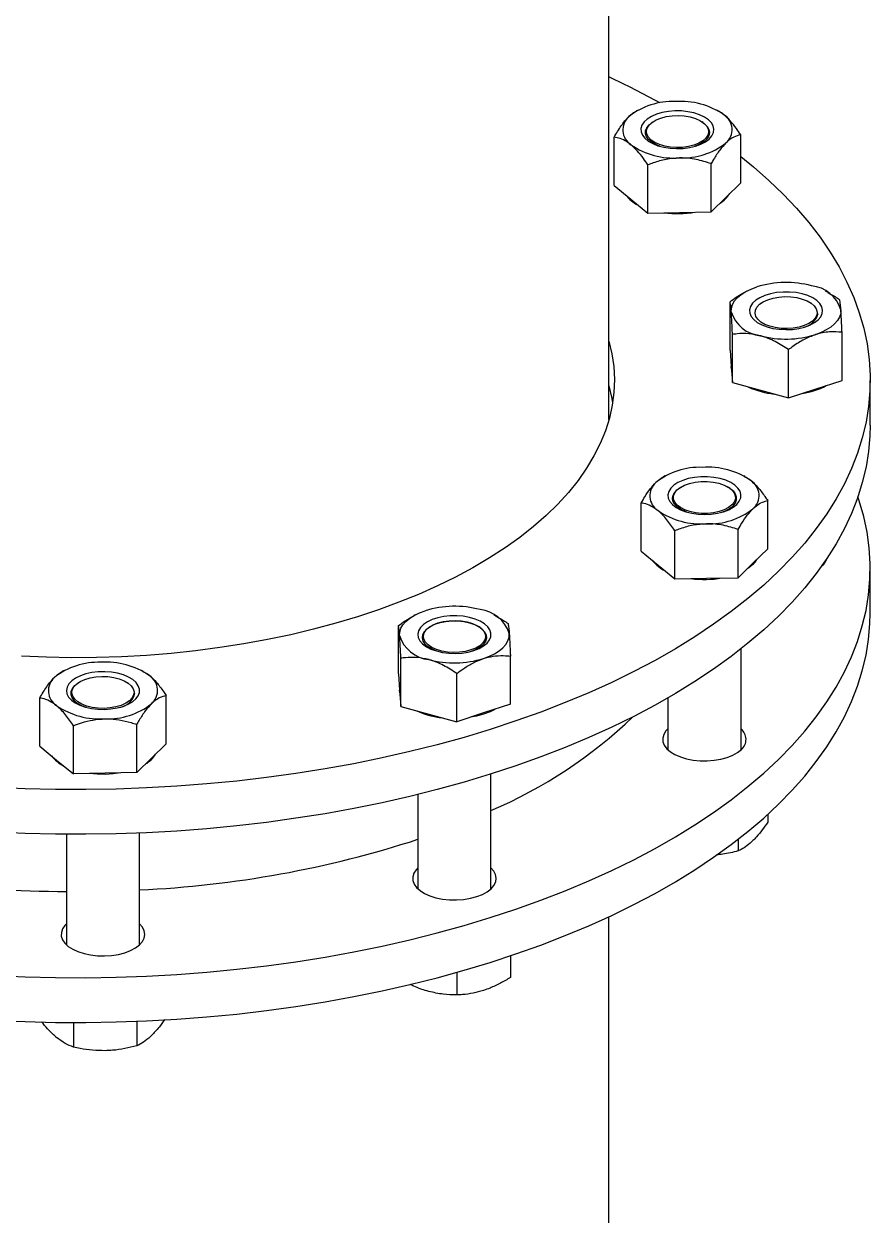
# Model space of a CAD drawing. Header units: inches. Extents: x 0.9 to 37.1, y -8.4 to 11.7.
# Drawn here: x 2.7176 to 2.823, y 1.884 to 2.0324 of the extents above; entities that cross this region are included whole.
import ezdxf

# ---------------------------------------------------------------- set-up
doc = ezdxf.new("R2010")
doc.units = ezdxf.units.IN
doc.header["$MEASUREMENT"] = 0

msp = doc.modelspace()

# ---------------------------------------------------------------- linework, layer by layer
at = {"color": 7, "linetype": 'Continuous', "lineweight": 25}
for p, q in [((2.790467585272225, 1.983069297376101), (2.790467585272226, 2.069887757521625)), ((2.794100406263736, 2.021634112828586), (2.793885041979257, 2.021519961396756)), ((2.804011342636677, 2.02157610436947), (2.80390190073051, 2.021634112828586)), ((2.79590906976768, 2.020146412024247), (2.795809560756555, 2.020078230445059)), ((2.802030062094929, 2.020175203789326), (2.802376090252004, 2.019933258562419)), ((2.802192746237691, 2.020078230445059), (2.802093237226566, 2.020146412024247)), ((2.791116410491401, 2.012240981844748), (2.791116410491401, 2.018245617362687)), ((2.806885896502846, 2.01255015400259), (2.806885896502846, 2.018554789520529)), ((2.795318715148603, 2.008801395205146), (2.795318715148603, 2.014806030723086)), ((2.803203458154325, 2.008955981284068), (2.803203458154325, 2.014960616802007)), ((2.791116410491401, 2.012240981844748), (2.793217562820002, 2.010521188524947)), ((2.805044677328585, 2.010753067643329), (2.806885896502846, 2.01255015400259)), ((2.803203458154325, 2.008955981284068), (2.805044677328585, 2.010753067643329)), ((2.793217562820002, 2.010521188524947), (2.795318715148603, 2.008801395205146)), ((2.795318715148603, 2.008801395205146), (2.799261086651464, 2.008878688244607)), ((2.799261086651464, 2.008878688244607), (2.803203458154325, 2.008955981284068)), ((2.807638173152821, 1.9990818515754), (2.807481277301672, 1.998998690683146)), ((2.817703396478561, 1.998942065041441), (2.817439667619595, 1.9990818515754)), ((2.805560460164312, 1.99173990262848), (2.805560460164312, 1.997744538146419)), ((2.809446836656766, 1.997594150771061), (2.809347327645641, 1.997525969191874)), ((2.815730513126777, 1.997525969191873), (2.815631004115652, 1.997594150771061)), ((2.805860605117571, 1.987678959769652), (2.805860605117571, 1.993683595287592)), ((2.819517380608106, 1.987946710712486), (2.819517380608106, 1.993951346230426)), ((2.805560460164312, 1.99173990262848), (2.805710532640941, 1.989709431199066)), ((2.812839065339468, 1.985782363811655), (2.812839065339469, 1.991786999329594)), ((2.805705587052875, 1.989776344703094), (2.805705587052875, 1.9897004454537)), ((2.805735515510691, 1.989371414499459), (2.805705587052875, 1.9897004454537)), ((2.805710532640941, 1.989709431199066), (2.805860605117571, 1.987678959769652)), ((2.805860605117571, 1.987678959769652), (2.80934983522852, 1.986730661790654)), ((2.816178222973788, 1.986864537262071), (2.819517380608106, 1.987946710712486)), ((2.823019668605558, 1.982385262241617), (2.823019668605558, 1.987965778522229)), ((2.80934983522852, 1.986730661790654), (2.812839065339468, 1.985782363811655)), ((2.812839065339468, 1.985782363811655), (2.816178222973788, 1.986864537262071)), ((2.797468442562359, 1.97606478771879), (2.797261703848097, 1.975955208174045)), ((2.807398286476923, 1.97599675752857), (2.807269937029133, 1.97606478771879)), ((2.799277106066303, 1.974577086914452), (2.799177597055179, 1.974508905335264)), ((2.805560782536314, 1.974508905335264), (2.805461273525189, 1.974577086914452)), ((2.794484446790023, 1.966671656734952), (2.794484446790023, 1.972676292252892)), ((2.810253932801469, 1.966980828892794), (2.810253932801469, 1.972985464410733)), ((2.798686751447225, 1.963232070095351), (2.798686751447225, 1.96923670561329)), ((2.806571494452948, 1.963386656174272), (2.806571494452948, 1.969391291692211)), ((2.794484446790023, 1.966671656734952), (2.796585599118624, 1.964951863415151)), ((2.810253932801469, 1.966980828892794), (2.808412713627208, 1.965183742533533)), ((2.796585599118624, 1.964951863415151), (2.798686751447225, 1.963232070095351)), ((2.808412713627208, 1.965183742533533), (2.806571494452948, 1.963386656174272)), ((2.817096212052875, 1.964963622200914), (2.817096212052875, 1.965016459825518)), ((2.798686751447225, 1.963232070095351), (2.802629122950087, 1.963309363134811)), ((2.802629122950087, 1.963309363134811), (2.806571494452948, 1.963386656174272)), ((2.823019668605558, 1.958947093863042), (2.823019668605558, 1.964527610143656)), ((2.764238472602795, 1.951408375984351), (2.764238472602795, 1.95741301150229)), ((2.766316185591305, 1.958750324931271), (2.766173906303001, 1.958674911384782)), ((2.776381408917044, 1.958610538397311), (2.776117680058079, 1.958750324931271)), ((2.768124849095249, 1.957262624126932), (2.768025340084124, 1.957194442547744)), ((2.77440852556526, 1.957194442547744), (2.774309016554135, 1.957262624126932)), ((2.806926481462412, 1.941946558344304), (2.806926481462412, 1.954524990434735)), ((2.764538617556054, 1.947347433125523), (2.764538617556054, 1.953352068643462)), ((2.778195393046589, 1.947615184068356), (2.778195393046589, 1.953619819586296)), ((2.72252862433746, 1.951777859534136), (2.722313260052982, 1.951663708102306)), ((2.732458468252024, 1.951709829343915), (2.732330118804235, 1.951777859534136)), ((2.764238472602795, 1.951408375984351), (2.764388545079425, 1.949377904554936)), ((2.771517077777952, 1.945450837167526), (2.771517077777952, 1.951455472685465)), ((2.724337287841404, 1.950290158729797), (2.724237778830279, 1.950221977150609)), ((2.730620964311415, 1.950221977150609), (2.730521455300289, 1.950290158729797)), ((2.719544628565124, 1.942384728550298), (2.719544628565124, 1.948389364068237)), ((2.735314114576569, 1.942693900708139), (2.735314114576569, 1.948698536226079)), ((2.764383599491358, 1.949444818058965), (2.764383599491358, 1.94936891880957)), ((2.764388545079425, 1.949377904554936), (2.764538617556054, 1.947347433125523)), ((2.79781189812908, 1.948402090662323), (2.797811898129079, 1.941946558344305)), ((2.764538617556054, 1.947347433125523), (2.768027847667003, 1.946399135146524)), ((2.778195393046589, 1.947615184068356), (2.774856235412271, 1.946533010617941)), ((2.768027847667003, 1.946399135146524), (2.771517077777952, 1.945450837167526)), ((2.774856235412271, 1.946533010617941), (2.771517077777952, 1.945450837167526)), ((2.723746933222326, 1.938945141910696), (2.723746933222326, 1.944949777428636)), ((2.73163167622805, 1.939099727989617), (2.73163167622805, 1.945104363507556)), ((2.73347289540231, 1.940896814348879), (2.735314114576569, 1.942693900708139)), ((2.719544628565124, 1.942384728550298), (2.721645780893725, 1.940664935230497)), ((2.721645780893725, 1.940664935230497), (2.723746933222326, 1.938945141910696)), ((2.73163167622805, 1.939099727989617), (2.73347289540231, 1.940896814348879)), ((2.727689304725188, 1.939022434950157), (2.723746933222326, 1.938945141910696)), ((2.73163167622805, 1.939099727989617), (2.727689304725188, 1.939022434950157)), ((2.775774224491358, 1.924632095556784), (2.775774224491359, 1.938930791973057)), ((2.766659641158025, 1.93638184898761), (2.766659641158025, 1.924632095556784)), ((2.810253932801468, 1.933907619253515), (2.810253932801468, 1.932949425901354)), ((2.72287207990418, 1.93142163338149), (2.72287207990418, 1.917659630159649)), ((2.731986663237514, 1.917659630159649), (2.731986663237514, 1.931581668143224)), ((2.806571494452948, 1.930808732699981), (2.806571494452948, 1.929355253182832)), ((2.790467585272223, 1.877025114863648), (2.790467585272223, 1.921159435449757)), ((2.778195393046589, 1.916281992788288), (2.778195393046589, 1.913583781076917)), ((2.771517077777951, 1.91422261490805), (2.771517077777951, 1.911419434176086)), ((2.723746933222326, 1.907980041600993), (2.723746933222326, 1.904913738919257)), ((2.731631676228049, 1.908129141046861), (2.731631676228049, 1.905068324998177))]:
    msp.add_line(p, q, dxfattribs=at)
at = {"color": 7, "linetype": 'Continuous', "lineweight": 25, "flags": 128}
for points in [[(2.802858350023405, 2.020431538200986), (2.802362983144993, 2.020766170858646), (2.801759564295577, 2.021049870110686), (2.80106748785347, 2.021273517629719), (2.800308997724965, 2.021429925200464), (2.799508472406879, 2.021514065754906), (2.798691641441611, 2.021523234946392), (2.797884758448473, 2.021457138069566), (2.797113757310772, 2.021317899532431), (2.796403418639455, 2.021109994576139), (2.795776573303888, 2.020840105437049), (2.795253368628924, 2.020516906574156), (2.794850620843311, 2.020150785864843), (2.794581274592263, 2.019753510729952), (2.794453986885904, 2.019337849919199), (2.794472848855851, 2.018917163113047), (2.79463725426287, 2.018504971531588), (2.794941918981907, 2.018114523351403), (2.795377050838211, 2.017758367898264), (2.795928664335895, 2.017447952301483), (2.796579030163274, 2.017193253573749), (2.797307245027531, 2.017002457941738), (2.798089903503755, 2.016881697734052), (2.798901850304543, 2.016834854283126), (2.799716988791648, 2.016863433176017), (2.800509119743396, 2.016966515863591), (2.801252783419231, 2.017140789183455), (2.801924077856721, 2.017380651847714), (2.802501427100303, 2.017678394472981), (2.802966274670245, 2.018024447366294), (2.80330367998317, 2.01840768810293), (2.803502798554703, 2.018815799010283), (2.803557230550119, 2.019235663067994), (2.8034652264803, 2.019653785499784), (2.80322974343175, 2.020056727506662), (2.802858350023405, 2.020431538200986)], [(2.796814270301221, 2.017122187215367), (2.796361231304253, 2.017300312555546), (2.795843366023932, 2.017585444920993), (2.795439631410426, 2.017915901728826), (2.79516461948459, 2.018279739409011), (2.795028269893958, 2.018663807919817), (2.795035510667992, 2.019054226024583), (2.795186080106252, 2.019436882995779), (2.795474536236934, 2.019797948613461), (2.795890453503912, 2.02012437302546), (2.796205532049228, 2.020303924726081)], [(2.795727165085616, 2.017888273210518), (2.795388159534415, 2.018237627944905), (2.795187999315011, 2.018614332845787), (2.795134376472385, 2.019003911355082), (2.795229351702305, 2.019391392189155), (2.79546927515995, 2.019761884676854), (2.795844926721392, 2.020101150999652), (2.796341870307792, 2.020396153343027), (2.796941008655816, 2.020635554932361), (2.797619317214749, 2.020810155698835), (2.798350728967071, 2.02091324583291), (2.799107136169319, 2.020940863638548), (2.799859470516912, 2.020891947778965), (2.800578820222784, 2.020768378063214), (2.801237541081154, 2.020574903206172), (2.80181031881885, 2.020318958338093), (2.80227514190863, 2.020010379276723), (2.802614147459831, 2.019661024542335), (2.802814307679235, 2.019284319641453), (2.802867930521861, 2.018894741132159), (2.802772955291941, 2.018507260298086), (2.802533031834296, 2.018136767810387), (2.802157380272854, 2.017797501487589), (2.801660436686454, 2.017502499144214), (2.80106129833843, 2.01726309755488), (2.800382989779497, 2.017088496788405), (2.799651578027175, 2.01698540665433), (2.798895170824927, 2.016957788848693), (2.798142836477334, 2.017006704708275), (2.797423486771462, 2.017130274424026), (2.796764765913093, 2.017323749281068), (2.796191988175396, 2.017579694149147), (2.795727165085616, 2.017888273210518)], [(2.802376090252004, 2.019933258562419), (2.802717007220103, 2.019584532258706), (2.802923623553091, 2.019208878172422), (2.80298847159836, 2.018819873421002), (2.802909207578594, 2.018431577649704), (2.802688696301988, 2.018058024879398), (2.802334907620616, 2.017712716280486), (2.80186062837921, 2.017408132205423), (2.801283000265274, 2.01715528111627), (2.801188041934956, 2.017122188986085)], [(2.806885896502846, 2.015858044781252), (2.808483812879604, 2.014556895613768), (2.810399409991076, 2.012871949414909), (2.812188294072019, 2.011150449975745), (2.813847839688357, 2.009394923834094), (2.815375611228051, 2.007607947466654), (2.81676936647569, 2.005792143507664), (2.818027059903249, 2.003950176899831), (2.819146845672193, 2.002084750983157), (2.820127080342486, 2.000198603527413), (2.820966325284577, 1.998294502714087), (2.821663348790785, 1.996375243073695), (2.822217127882994, 1.994443641384422), (2.822626849814022, 1.992502532538112), (2.822891913260436, 1.990554765379673), (2.823011929205075, 1.988603198526004), (2.822986721507991, 1.986650696170579), (2.822816327164956, 1.984700123879854), (2.822500996253165, 1.982754344387645), (2.822041191564214, 1.980816213393676), (2.821437587924891, 1.978888575372447), (2.820691071206774, 1.976974259398572), (2.819802737026087, 1.975076074994723), (2.818773889135744, 1.973196808008271), (2.817606037511897, 1.971339216522664), (2.816300896137852, 1.969506026809568), (2.814860380488549, 1.967699929327681), (2.813286604719352, 1.965923574774114), (2.811581878563219, 1.964179570194132), (2.809748703940866, 1.962470475154951), (2.807789771288842, 1.960798797989222), (2.805707955610949, 1.959166992113708), (2.803506312258772, 1.957577452428555), (2.801188072447534, 1.956032511802444), (2.798756638513838, 1.954534437648791), (2.796215578922274, 1.953085428597998), (2.7935686230282, 1.951687611270662), (2.790819655604403, 1.950343037156468), (2.787972711139653, 1.949053679603344), (2.785031967917543, 1.947821430921298), (2.782001741884274, 1.946648099605198), (2.778886480314414, 1.945535407680548), (2.775690755283906, 1.944484988176189), (2.772419256959918, 1.943498382727593), (2.769076786717372, 1.942577039314308), (2.765668250092275, 1.941722310134843), (2.762198649582152, 1.940935449622137), (2.758673077304206, 1.940217612602498), (2.755096707521925, 1.93956985260074), (2.751474789051139, 1.938993120293992), (2.747812637556662, 1.938488262116445), (2.744115627750817, 1.938056019017091), (2.740389185505305, 1.937697025372287), (2.736638779887992, 1.937411808054711), (2.732869915136296, 1.937200785660105), (2.729088122578959, 1.937064267892935), (2.725298952518067, 1.93700245511185), (2.721507966083198, 1.937015438035629), (2.717720727069722, 1.937103197610042), (2.713942793773141, 1.93726560503581)], [(2.805710532640941, 1.996495338996291), (2.805735022359827, 1.996955529232512), (2.805875928660342, 1.997410136132635), (2.806130840596616, 1.997851381246559), (2.806495396554746, 1.998271714748049), (2.806963358881214, 1.998663944614354), (2.80752672061087, 1.999021359683717), (2.808175842468325, 1.999337844485205), (2.80889961779863, 1.999607983876121)], [(2.817092913737664, 1.996718498795063), (2.816988775494506, 1.997135865579247), (2.816741615246816, 1.997536948179834), (2.816359376928315, 1.997908855472025), (2.81585434599307, 1.998239634049447), (2.815242754550878, 1.998518652416454), (2.814544259653912, 1.998736942693153), (2.813781311502884, 1.998887488850442), (2.812978431879123, 1.998965452210955), (2.812161425994348, 1.998968326968138), (2.811356553089931, 1.998896020724928), (2.810589682443272, 1.998750857463478), (2.809885461907937, 1.998537502850449), (2.809266525711366, 1.998262814278654), (2.80875276697218, 1.997935620464806), (2.808360698318978, 1.997566437687295), (2.80810292116087, 1.997167131784358), (2.807987720667816, 1.996750536776263), (2.808018799478452, 1.996330042369348), (2.808195158694231, 1.995919163599833), (2.808511129984847, 1.995531106449444), (2.808956557773042, 1.995178343394288), (2.809517125643201, 1.994872212529212), (2.810174816482742, 1.994622553152106), (2.810908491566931, 1.994437389520769), (2.811694569974893, 1.994322672946666), (2.812507786499808, 1.994282090514879), (2.81332200369345, 1.994316946578156), (2.814111051945273, 1.994426120833943), (2.814849570595235, 1.994606104331831), (2.815513823046269, 1.994851112254106), (2.81608245967805, 1.995153269844554), (2.816537204041357, 1.995502865509602), (2.81686344027819, 1.995888662956926), (2.817050682887468, 1.996298262339134), (2.817092913737664, 1.996718498795063)], [(2.808673490829493, 1.996321280453376), (2.808719057689597, 1.996711130911525), (2.808911419730927, 1.997088911992456), (2.809243184588113, 1.997440105781092), (2.80970160272375, 1.997751216097088), (2.810269057385971, 1.998010287145471), (2.810923741610336, 1.998207362971142), (2.811640496249256, 1.998334870060641), (2.812391776823915, 1.998387908388025), (2.813148712043155, 1.998364439720119), (2.813882213310994, 1.998265365944666), (2.81456409258506, 1.998094494411298), (2.815168145627255, 1.997858391617215), (2.815671159017922, 1.997566130860386), (2.816053802234553, 1.997228943557796), (2.81630137051292, 1.996859787628384), (2.816404349942923, 1.996472849527493), (2.816358783082821, 1.996082999069344), (2.816166421041491, 1.995705217988413), (2.815834656184304, 1.995354024199777), (2.815376238048666, 1.995042913883781), (2.814808783386447, 1.994783842835398), (2.814154099162081, 1.994586767009727), (2.813437344523162, 1.994459259920228), (2.812686063948502, 1.994406221592844), (2.811929128729262, 1.994429690260751), (2.811195627461423, 1.994528764036203), (2.810513748187356, 1.994699635569571), (2.809909695145162, 1.994935738363654), (2.809406681754495, 1.995227999120483), (2.809024038537864, 1.995565186423074), (2.808776470259497, 1.995934342352485), (2.808673490829493, 1.996321280453376)], [(2.819367308131476, 1.996763089939125), (2.81934281841259, 1.996302899702905), (2.819201912112075, 1.995848292802781), (2.8189470001758, 1.995407047688857), (2.818582444217671, 1.994986714187368), (2.818114481891204, 1.994594484321062), (2.817551120161548, 1.9942370692517), (2.816901998304091, 1.993920584450211), (2.816178222973788, 1.993650445059296)], [(2.790467585272225, 1.992862259668358), (2.790834332189883, 1.991285297555758), (2.791061889016328, 1.989681667819499), (2.79114433756285, 1.988074321849111), (2.791081499264254, 1.986466740798047), (2.790873510214304, 1.984862406328892), (2.790520820870968, 1.983264793072859), (2.790024195080827, 1.981677361104507), (2.789384708424755, 1.980103548447995), (2.788603745888452, 1.978546763631087), (2.787682998862866, 1.977010378303033), (2.786624461481028, 1.975497719932339), (2.785430426299194, 1.9740120646002), (2.784103479331684, 1.972556629905244), (2.782646494450148, 1.971134567994929), (2.781062627159404, 1.969748958738691), (2.779355307763311, 1.968402803057637), (2.777528233935501, 1.967099016425214), (2.775585362711038, 1.965840422552944), (2.773530901916359, 1.964629747274894), (2.771369301056067, 1.963469612644127), (2.769105241676287, 1.962362531253919), (2.766743627225479, 1.961310900796038), (2.764289572434667, 1.960316998867883), (2.761748392240065, 1.95938297803971), (2.759125590272115, 1.958510861192649), (2.756426846935839, 1.957702537137589), (2.753658007108356, 1.956959756524439), (2.750825067480177, 1.956284128050608), (2.747934163567704, 1.955677114976921), (2.744991556425074, 1.955140031958529), (2.742003619084105, 1.954674042197654), (2.738976822751736, 1.954280154924351), (2.735917722794824, 1.953959223210747), (2.732832944542682, 1.953711942123468), (2.729729168938096, 1.953538847218286), (2.726613118067887, 1.953440313380221), (2.723491540604366, 1.953416554011624), (2.720371197189214, 1.953467620569998), (2.717258845791443, 1.953593402456548)], [(2.790467585272225, 1.987281743387745), (2.790834332189883, 1.985704781275146), (2.790925551985115, 1.985175520381926)], [(2.823019668605558, 1.982385262241617), (2.822986721507991, 1.981070179889966), (2.822816327164956, 1.97911960759924), (2.822500996253165, 1.977173828107031), (2.822041191564214, 1.975235697113063), (2.821437587924891, 1.973308059091834), (2.820691071206774, 1.971393743117959), (2.819802737026087, 1.96949555871411), (2.818773889135744, 1.967616291727658), (2.817606037511897, 1.965758700242052), (2.816300896137852, 1.963925510528956), (2.814860380488549, 1.962119413047068), (2.813286604719352, 1.960343058493501), (2.811581878563219, 1.958599053913519), (2.809748703940866, 1.956889958874338), (2.807789771288842, 1.955218281708609), (2.805707955610949, 1.953586475833095), (2.803506312258772, 1.951996936147941), (2.801188072447534, 1.950451995521831), (2.798756638513838, 1.948953921368178), (2.796215578922274, 1.947504912317385), (2.7935686230282, 1.946107094990049), (2.790819655604403, 1.944762520875855), (2.787972711139653, 1.94347316332273), (2.785031967917543, 1.942240914640685), (2.782001741884274, 1.941067583324585), (2.778886480314414, 1.939954891399935), (2.775690755283906, 1.938904471895576), (2.772419256959918, 1.93791786644698), (2.769076786717372, 1.936996523033694), (2.765668250092275, 1.93614179385423), (2.762198649582151, 1.935354933341524), (2.758673077304206, 1.934637096321885), (2.755096707521925, 1.933989336320127), (2.751474789051139, 1.933412604013379), (2.747812637556662, 1.932907745835831), (2.744115627750817, 1.932475502736478), (2.740389185505305, 1.932116509091674), (2.736638779887992, 1.931831291774097), (2.732869915136296, 1.931620269379492), (2.729088122578959, 1.931483751612322), (2.725298952518067, 1.931421938831237), (2.721507966083198, 1.931434921755016), (2.717720727069722, 1.931522681329429), (2.713942793773141, 1.931685088755197)], [(2.806399741131516, 1.972516733122304), (2.806714735281767, 1.972905000940244), (2.806890060024571, 1.97331599713045), (2.806920080278436, 1.973736511937199), (2.806803831167702, 1.974153029668603), (2.806545049034439, 1.974552163102062), (2.806152051349335, 1.974921083760617), (2.805637469381351, 1.975247934230752), (2.805017842218335, 1.975522209269424), (2.80431308518714, 1.975735093451216), (2.803545849758621, 1.975879744503364), (2.802740795510738, 1.975951513222032), (2.801923797549416, 1.97594809290155), (2.801121114861362, 1.975869593473834), (2.800358546328617, 1.975718537975079), (2.79966060153127, 1.975499781453304), (2.799049712989376, 1.975220354923113), (2.798545515163315, 1.974889239383099), (2.798164213386068, 1.974517077159161), (2.797918063010496, 1.974115829851392), (2.797814975512201, 1.973698393878411), (2.797858264208198, 1.973278185975858), (2.798046537764182, 1.972868711971469), (2.79837374491315, 1.97248313269666), (2.798829368948107, 1.97213384098658), (2.799398765737682, 1.97183206336419), (2.800063634400557, 1.971587499210576), (2.800802605510849, 1.971408009018863), (2.801591927929048, 1.971299361751499), (2.802406232183177, 1.971265049421052), (2.803219345864495, 1.971306174854052), (2.804005134830252, 1.971421416245249), (2.80473834317654, 1.971607069641506), (2.805395404983823, 1.971857167989912), (2.805955201744984, 1.972163672923767), (2.806399741131516, 1.972516733122304)], [(2.798948057821945, 1.974309791498313), (2.799365987489985, 1.974635677564794), (2.799899328538419, 1.974913308690224), (2.80052758496986, 1.97513201566615), (2.801226613241974, 1.97528339370614), (2.801969550090287, 1.975361625437011), (2.802727844868359, 1.975363704457218), (2.803472356733127, 1.975289550871181), (2.804174474511154, 1.975142014359625), (2.804807216209984, 1.974926764667949), (2.805346265920975, 1.974652073721093), (2.805770908266037, 1.974328497738094), (2.806064824477993, 1.973968471562516), (2.806216719521645, 1.973585830798382), (2.80622075615565, 1.97319528011567), (2.806076779254427, 1.972811828158092), (2.805790321769547, 1.972450210769336), (2.805372392101507, 1.972124324702856), (2.804839051053072, 1.971846693577426), (2.804210794621632, 1.9716279866015), (2.803511766349517, 1.97147660856151), (2.802768829501206, 1.971398376830639), (2.802010534723133, 1.971396297810432), (2.801266022858366, 1.971470451396469), (2.800563905080338, 1.971617987908025), (2.799931163381508, 1.971833237599701), (2.799392113670518, 1.972107928546557), (2.798967471325454, 1.972431504529555), (2.798673555113499, 1.972791530705133), (2.798521660069848, 1.973174171469267), (2.798517623435842, 1.97356472215198), (2.798661600337065, 1.973948174109558), (2.798948057821945, 1.974309791498313)], [(2.800182045343835, 1.971552950364952), (2.800025293733336, 1.971608713016563), (2.799457149016597, 1.971867200900675), (2.798994253040865, 1.972176395544603), (2.798653336072766, 1.972525121848316), (2.798446719739778, 1.972900775934599), (2.798381871694509, 1.97328978068602), (2.798461135714275, 1.973678076457317), (2.798681646990881, 1.974051629227623), (2.799035435672253, 1.974396937826536), (2.799509714913659, 1.974701521901599), (2.799601495065166, 1.974748603889042)], [(2.805020326111151, 1.974804220123247), (2.805526977268938, 1.974524209186028), (2.805930711882443, 1.974193752378196), (2.806205723808279, 1.973829914698011), (2.806342073398912, 1.973445846187205), (2.806334832624878, 1.973055428082439), (2.806184263186617, 1.972672771111244), (2.805895807055935, 1.972311705493561)], [(2.713942793773142, 1.913827436657237), (2.717720727069723, 1.913665029231468), (2.7215079660832, 1.913577269657055), (2.725298952518068, 1.913564286733276), (2.729088122578961, 1.913626099514362), (2.732869915136297, 1.913762617281532), (2.736638779887993, 1.913973639676137), (2.740389185505306, 1.914258856993714), (2.744115627750818, 1.914617850638518), (2.747812637556663, 1.915050093737871), (2.751474789051141, 1.915554951915419), (2.755096707521925, 1.916131684222167), (2.758673077304207, 1.916779444223924), (2.762198649582153, 1.917497281243564), (2.765668250092276, 1.91828414175627), (2.769076786717374, 1.919138870935734), (2.772419256959918, 1.92006021434902), (2.775690755283907, 1.921046819797616), (2.778886480314415, 1.922097239301976), (2.782001741884275, 1.923209931226625), (2.785031967917543, 1.924383262542725), (2.787972711139654, 1.925615511224771), (2.790819655604404, 1.926904868777895), (2.793568623028201, 1.928249442892089), (2.796215578922275, 1.929647260219425), (2.798756638513838, 1.931096269270218), (2.801188072447534, 1.932594343423871), (2.803506312258772, 1.934139284049982), (2.80570795561095, 1.935728823735135), (2.807789771288843, 1.937360629610648), (2.809748703940867, 1.939032306776378), (2.811581878563219, 1.940741401815559), (2.813286604719352, 1.942485406395541), (2.81486038048855, 1.944261760949108), (2.816300896137852, 1.946067858430996), (2.817606037511897, 1.947901048144091), (2.818773889135745, 1.949758639629698), (2.819802737026087, 1.95163790661615), (2.820691071206774, 1.953536091019999), (2.821437587924891, 1.955450406993874), (2.822041191564214, 1.957378045015103), (2.822500996253165, 1.959316176009071), (2.822816327164956, 1.961261955501281), (2.822986721507991, 1.963212527792006), (2.823011929205075, 1.96516503014743), (2.822891913260436, 1.9671165970011), (2.822626849814022, 1.969064364159539), (2.822217127882993, 1.971005473005849), (2.821663348790784, 1.972937074695122), (2.821489289982404, 1.973456436192638)], [(2.808412713627208, 1.965040881316749), (2.807883975495241, 1.964605180108426), (2.80768041756113, 1.964468999123468)], [(2.808916030433537, 1.965674995166399), (2.808812644541173, 1.965511589566921), (2.808412713627208, 1.965040881316749)], [(2.713942793773142, 1.908246920376623), (2.717720727069723, 1.908084512950855), (2.7215079660832, 1.907996753376442), (2.725298952518067, 1.907983770452663), (2.729088122578961, 1.908045583233749), (2.732869915136297, 1.908182101000918), (2.736638779887993, 1.908393123395524), (2.740389185505306, 1.908678340713101), (2.744115627750818, 1.909037334357905), (2.747812637556663, 1.909469577457258), (2.751474789051141, 1.909974435634806), (2.755096707521925, 1.910551167941553), (2.758673077304207, 1.911198927943311), (2.762198649582153, 1.91191676496295), (2.765668250092276, 1.912703625475657), (2.769076786717374, 1.913558354655121), (2.772419256959918, 1.914479698068407), (2.775690755283907, 1.915466303517003), (2.778886480314415, 1.916516723021362), (2.782001741884275, 1.917629414946011), (2.785031967917543, 1.918802746262112), (2.787972711139654, 1.920034994944158), (2.790819655604404, 1.921324352497282), (2.793568623028201, 1.922668926611476), (2.796215578922275, 1.924066743938812), (2.798756638513838, 1.925515752989605), (2.801188072447534, 1.927013827143258), (2.803506312258772, 1.928558767769368), (2.80570795561095, 1.930148307454522), (2.807789771288843, 1.931780113330036), (2.809748703940867, 1.933451790495765), (2.811581878563219, 1.935160885534946), (2.813286604719352, 1.936904890114928), (2.814860380488549, 1.938681244668495), (2.816300896137852, 1.940487342150383), (2.817606037511897, 1.942320531863479), (2.818773889135744, 1.944178123349085), (2.819802737026087, 1.946057390335537), (2.820691071206774, 1.947955574739386), (2.821437587924891, 1.949869890713261), (2.822041191564214, 1.95179752873449), (2.822500996253164, 1.953735659728458), (2.822816327164956, 1.955681439220668), (2.822986721507991, 1.957632011511393), (2.823019668605557, 1.958947093863042)], [(2.764388545079425, 1.956163812352162), (2.764413034798311, 1.956624002588382), (2.764553941098826, 1.957078609488506), (2.764808853035101, 1.95751985460243), (2.765173408993229, 1.957940188103918), (2.765641371319697, 1.958332417970225), (2.766204733049353, 1.958689833039587), (2.766853854906809, 1.959006317841076), (2.767577630237113, 1.959276457231991)], [(2.773644059169304, 1.954311084750133), (2.774293783284785, 1.954566217553564), (2.774844614894835, 1.954877001236132), (2.775278849818286, 1.955233446954565), (2.775582531387406, 1.955624098250188), (2.775745899026694, 1.956036399268932), (2.775763701965803, 1.956457098316811), (2.775635368003623, 1.956872673780274), (2.775365021899292, 1.957269768721989), (2.774961352799044, 1.957635620183798), (2.774437334959901, 1.957958469398696), (2.773809810746378, 1.958227939727273), (2.773098949303023, 1.958435370171449), (2.772327598301528, 1.958574093746074), (2.771520549597748, 1.958639651761316), (2.770703742401065, 1.958629937128626), (2.769903429566853, 1.95854526208429), (2.7691453338081, 1.958388348153904), (2.768453820946259, 1.958164238680301), (2.767851116773686, 1.957880136726359), (2.767356592698397, 1.957545173562639), (2.766986143131064, 1.957170115180831), (2.766751674625589, 1.956767016265925), (2.766660723192661, 1.956348832748717), (2.766716212086168, 1.955929005391534), (2.766916357847416, 1.955521027791069), (2.767254727626959, 1.955138012683087), (2.76772044594167, 1.954792270488304), (2.768298544221722, 1.954494913645338), (2.76897044191273, 1.954255499447789), (2.769714543670068, 1.954081722864955), (2.770506933451005, 1.953979169219194), (2.771322143196002, 1.953951134669062), (2.772133971393098, 1.953998520268065), (2.772916325216062, 1.954119803004065), (2.773644059169304, 1.954311084750133)], [(2.76902990527496, 1.954238448082835), (2.769029185194345, 1.954238691405106), (2.768437803527823, 1.95448296327257), (2.76794686683504, 1.954780463744385), (2.767574118847198, 1.95512044037837), (2.767333031647761, 1.955490605533171), (2.767232318756265, 1.955877580475639), (2.767275620199012, 1.956267378923099), (2.767461370949041, 1.95664591254405), (2.767782857490277, 1.956999500147171), (2.768228460461495, 1.957315362155222), (2.768782074610308, 1.957582082492261), (2.769423690878949, 1.957790021190375), (2.770130119583757, 1.957931662803236), (2.770875828550755, 1.958001888033909), (2.771633865914954, 1.95799815875959), (2.77237683423096, 1.957920609765968), (2.773077880688051, 1.957772043875726), (2.773711667640708, 1.957557830647219), (2.774255288377145, 1.957285712304655), (2.774689095027559, 1.956965523913931), (2.77499740868933, 1.95660883791773), (2.77516908610342, 1.956228545877292), (2.775197922400782, 1.955838392537799), (2.775082875362497, 1.955452479057474), (2.77482810308828, 1.955084753354985), (2.774442813711925, 1.95474850599532), (2.773940932595355, 1.95445588983414), (2.773403960768833, 1.954238448216078)], [(2.769156787983386, 1.957751767035046), (2.769835096542318, 1.95792636780152), (2.770566508294639, 1.958029457935595), (2.771322915496889, 1.958057075741233), (2.77207524984448, 1.958008159881651), (2.772794599550352, 1.957884590165899), (2.773453320408723, 1.957691115308858), (2.774026098146419, 1.957435170440779), (2.7744909212362, 1.957126591379408), (2.7748299267874, 1.95677723664502), (2.775030087006804, 1.956400531744138), (2.77508370984943, 1.956010953234844), (2.774988734619511, 1.955623472400771), (2.774748811161865, 1.955252979913071), (2.774373159600423, 1.954913713590273), (2.773876216014022, 1.954618711246899), (2.773277077665999, 1.954379309657564), (2.772598769107066, 1.954204708891091), (2.771867357354745, 1.954101618757015), (2.771110950152496, 1.954074000951378), (2.770358615804904, 1.95412291681096), (2.769639266099031, 1.954246486526711), (2.768980545240662, 1.954439961383753), (2.768407767502965, 1.954695906251832), (2.767942944413184, 1.955004485313203), (2.767603938861984, 1.955353840047591), (2.76740377864258, 1.955730544948473), (2.767350155799954, 1.956120123457767), (2.767445131029874, 1.95650760429184), (2.767685054487519, 1.956878096779539), (2.768060706048961, 1.957217363102337), (2.768557649635362, 1.957512365445711), (2.769156787983386, 1.957751767035046)], [(2.774856235412271, 1.953318918415166), (2.775580010742575, 1.953589057806081), (2.776229132600031, 1.95390554260757), (2.776792494329687, 1.954262957676932), (2.777260456656155, 1.954655187543238), (2.777625012614284, 1.955075521044727), (2.777879924550559, 1.955516766158651), (2.778020830851073, 1.955971373058775), (2.77804532056996, 1.956431563294995)], [(2.727602726380335, 1.946979742457557), (2.728413087408998, 1.947033377617837), (2.729191831001218, 1.947160674556003), (2.72991392769719, 1.947357541843719), (2.730556168714962, 1.947617652004378), (2.731097911899784, 1.947932644883396), (2.73152174517995, 1.948292396350464), (2.731814046205102, 1.948685343697426), (2.731965420179787, 1.949098857273232), (2.731971001819907, 1.949519646411316), (2.731830611726958, 1.949934186602555), (2.731548762154039, 1.950329154184115), (2.731134511978329, 1.950691854572947), (2.730601175541324, 1.951010630280121), (2.729965894714939, 1.951275235592119), (2.729249087947643, 1.951477165876497), (2.728473793998731, 1.951609930927764), (2.727664931453632, 1.951669263567935), (2.726848497820082, 1.951653256797135), (2.726050733946826, 1.951562425086148), (2.725297280621152, 1.951399687840902), (2.724612354452892, 1.951170275570359), (2.724017969532652, 1.950881561773655), (2.723533229880831, 1.950542825949773), (2.723173715428683, 1.950164955346802), (2.722950981266511, 1.949760095036837), (2.72287218625355, 1.94934125756336), (2.722939862926353, 1.948921904707388), (2.723151836100969, 1.948515514814757), (2.723501292785156, 1.948135149590996), (2.723977001153548, 1.947793034287361), (2.724563671547773, 1.947500164771206), (2.725242447898645, 1.947265954109751), (2.725991513775748, 1.947097930026367), (2.726786793585459, 1.947001492953344), (2.727602726380335, 1.946979742457557)], [(2.725381978920018, 1.947220907300761), (2.724789449377978, 1.947444059261096), (2.724271584097655, 1.947729191626543), (2.723867849484151, 1.948059648434375), (2.723592837558314, 1.948423486114561), (2.723456487967682, 1.948807554625366), (2.723463728741716, 1.949197972730133), (2.723614298179976, 1.949580629701328), (2.723902754310659, 1.94994169531901), (2.724318671577636, 1.95026811973101), (2.724386421827072, 1.950310457865494)], [(2.727282228008554, 1.951083916346761), (2.728039163227794, 1.951060447678854), (2.728772664495633, 1.950961373903402), (2.7294545437697, 1.950790502370033), (2.730058596811894, 1.95055439957595), (2.730561610202561, 1.950262138819122), (2.730944253419191, 1.949924951516531), (2.731191821697559, 1.949555795587119), (2.731294801127563, 1.949168857486229), (2.731249234267459, 1.94877900702808), (2.731056872226129, 1.948401225947148), (2.730725107368943, 1.948050032158512), (2.730266689233305, 1.947738921842517), (2.729699234571085, 1.947479850794133), (2.72904455034672, 1.947282774968462), (2.7283277957078, 1.947155267878964), (2.727576515133141, 1.947102229551579), (2.726819579913901, 1.947125698219486), (2.726086078646062, 1.947224771994939), (2.725404199371996, 1.947395643528307), (2.724800146329801, 1.94763174632239), (2.724297132939133, 1.947924007079218), (2.723914489722503, 1.948261194381809), (2.723666921444136, 1.948630350311221), (2.723563942014133, 1.949017288412111), (2.723609508874235, 1.94940713887026), (2.723801870915565, 1.949784919951192), (2.724133635772752, 1.950136113739828), (2.72459205390839, 1.950447224055823), (2.725159508570609, 1.950706295104207), (2.725814192794974, 1.950903370929878), (2.726530947433893, 1.951030878019377), (2.727282228008554, 1.951083916346761)], [(2.764413527949174, 1.94903988785533), (2.764409298693291, 1.949063973652181), (2.764383599491358, 1.94936891880957)], [(2.776234183587181, 1.946979584003878), (2.775659550260421, 1.946694804879564), (2.774856235412271, 1.946390149401157)], [(2.774856235412271, 1.946390149401157), (2.773975355147842, 1.946148981221099), (2.773228220742361, 1.946005394241117)], [(2.797811898129079, 1.944543868092728), (2.797573301622998, 1.944291411715211), (2.797298994199016, 1.943858920088968), (2.797170547071069, 1.943408773233435), (2.797191655429167, 1.942953921054067), (2.797361712024276, 1.942507448819915), (2.79767582463778, 1.942082200724267), (2.798124956821691, 1.941690410380587), (2.798696187860809, 1.941343348883732), (2.799373084478177, 1.941051000561072), (2.800136173590538, 1.940821775741574), (2.800963502513479, 1.940662268805947), (2.801831270500203, 1.940577068478314), (2.802714513445672, 1.940568625816978), (2.803587822058462, 1.940637183701933), (2.804426072839812, 1.940780769847654), (2.805205150840942, 1.940995253542153), (2.805902643406222, 1.94127446448005), (2.806498484944473, 1.94161037027102), (2.806975534179482, 1.941993307517037), (2.806975534179482, 1.941993307517037)], [(2.727689304725188, 1.938879573733373), (2.726692313483779, 1.938897559400667), (2.725753685312679, 1.938984485734178)], [(2.729603836902448, 1.939059970735665), (2.728680755942696, 1.938936544250606), (2.727689304725188, 1.938879573733373)], [(2.766659641158025, 1.927229405305208), (2.766450269514588, 1.927011797683132), (2.766164106702281, 1.926581348575587), (2.766023304497857, 1.926132182943962), (2.766031913524381, 1.925677222465687), (2.766189686115835, 1.925229555525376), (2.766492083442017, 1.924802060685838), (2.766930406082427, 1.924407036195268), (2.767492044292752, 1.924055846189041), (2.768160840764255, 1.923758593764224), (2.768917555440122, 1.923523830331876), (2.769740419016878, 1.92335830960851), (2.770605759207603, 1.923266793323976), (2.77148868175053, 1.923251914235157), (2.772363786571633, 1.923314100386346), (2.773205898498508, 1.923451562795198), (2.773990791504248, 1.923660346918487)], [(2.773990791504248, 1.923660346918487), (2.77469588564613, 1.923934446417117), (2.775300896649451, 1.924265975947564), (2.775788419449189, 1.924645398008853), (2.776144428902024, 1.925061797319092), (2.776358683264185, 1.925503194828261), (2.776425018827762, 1.925956892333672), (2.776341527239369, 1.926409837784139), (2.776110610399992, 1.926849000763729), (2.775774224491358, 1.927229405305208)], [(2.72287207990418, 1.920256939908073), (2.722692887678539, 1.920073964554735), (2.72239492678386, 1.919645644166104), (2.722241797699512, 1.91919754970671), (2.72223790567045, 1.918742572038306), (2.722383362663265, 1.918293800040037), (2.722673984145105, 1.917864144065215), (2.723101409465071, 1.917465964533963), (2.72365334237492, 1.917110716346433), (2.724313904769738, 1.91680861934618), (2.725064093472106, 1.916568364313875), (2.725882326918924, 1.916396862949366), (2.726745066023682, 1.916299049034659), (2.727627491353119, 1.916277736497991)], [(2.727627491353119, 1.916277736497991), (2.728504217137136, 1.916333538462236), (2.729350021571177, 1.916464849606484), (2.730140572401627, 1.91666789234819), (2.730853126920447, 1.916936825517356), (2.731467186231475, 1.91726391239635), (2.731965084966346, 1.917639743291188), (2.732332499484983, 1.9180535062313), (2.732558859940632, 1.918493298010235), (2.732637654355116, 1.91894646661924), (2.732566615956596, 1.919399975222516), (2.732347788390454, 1.919840777203248), (2.731987466927352, 1.920256191491016), (2.731986663237514, 1.920256939908073)]]:
    msp.add_lwpolyline(points, dxfattribs=at)
at = {"color": 7, "linetype": 'Continuous', "lineweight": 25}
for centre, radius, start, end in [((2.749184128276426, 1.937016485569056), 0.09787017093751017, 60.87931759441982, 65.05054430758322), ((2.798408692055721, 2.013864283634232), 0.008840327992990208, 87.84431492476595, 128.0692275463274), ((2.799369559153634, 2.013070586474826), 0.009648250833021975, 55.85696433618573, 93.73400934647185), ((2.79438425071177, 2.019161372106336), 0.002190775963108397, 130.631715410601, 237.8223937648999), ((2.803618056282476, 2.019201579335452), 0.00219077596310925, 310.6317154106282, 57.82239376487951), ((2.798632747840614, 2.025292364966962), 0.00964825083302236, 235.8569643361822, 273.7340093464672), ((2.799593614938523, 2.024498667807556), 0.0088403279929913, 267.8443149247727, 308.0692275463333), ((2.796005441411571, 2.013672172113436), 0.004315185333254301, 217.6737437655204, 243.7256009103055), ((2.80246739092544, 2.013164600347562), 0.003630095272401304, 300.5472309115034, 328.0628363265675), ((2.798998893532731, 2.021713994646643), 0.01298156638343242, 262.5935121431784, 279.6528503068387), ((2.812549274513149, 1.987665017430127), 0.01248817207056158, 75.25370961275576, 106.9926528372398), ((2.81527747676245, 1.995478888947591), 0.004286711188513603, 17.43221134442631, 83.96713333141814), ((2.809800364009968, 1.997779539987825), 0.004286711188513676, 197.4322113444196, 263.9671333314129), ((2.814306765337326, 1.996811952760592), 0.002280834110061202, 280.5893582726451, 346.6995065147599), ((2.812528566259267, 2.005593411505295), 0.01248817207056746, 255.2537096127678, 286.9926528372387), ((2.812012236582202, 1.996074500358272), 0.009856330352181062, 245.0817483666638, 264.5092253159792), ((2.813284848369682, 1.995366018133965), 0.009117331456620244, 277.9776159003433, 297.9359265707408), ((2.801776728354346, 1.968294958524433), 0.008840327992993708, 87.84431492477549, 128.0692275463218), ((2.802737595452255, 1.967501261365029), 0.009648250833024265, 55.85696433618659, 93.73400934646313), ((2.797752287010393, 1.97359204699654), 0.002190775963108961, 130.6317154106186, 237.8223937648803), ((2.806986092581099, 1.973632254225657), 0.00219077596310816, 310.631715410593, 57.82239376490897), ((2.803485305397258, 1.975005397593734), 0.003614760763456067, 287.2350346173689, 311.8243762389511), ((2.802000784139237, 1.97972303985717), 0.009648250833025984, 235.8569643361911, 273.7340093464632), ((2.802961651237148, 1.978929342697757), 0.0088403279929871, 267.844314924766, 308.0692275463402), ((2.799471237308779, 1.968222284499904), 0.004465693863236377, 218.1200859672706, 243.2792587085539), ((2.815648768900629, 1.966552867931576), 0.002152275147466396, 308.734006025774, 342.2907223871372), ((2.802366895932648, 1.976146398557968), 0.01298327661131323, 262.594644090608, 279.6517183593978), ((2.771227286951632, 1.947333490785994), 0.01248817207056465, 75.25370961275945, 106.9926528372375), ((2.773955489200934, 1.955147362303462), 0.004286711188513115, 17.43221134442242, 83.96713333142334), ((2.768478376448453, 1.957448013343697), 0.004286711188515556, 197.432211344437, 263.9671333313978), ((2.726836910129446, 1.944008030339786), 0.00884032799298636, 87.84431492476207, 128.0692275463429), ((2.727797777227357, 1.943214333180375), 0.009648250833022832, 55.85696433618647, 93.7340093464689), ((2.77120657869775, 1.965261884861166), 0.01248817207056788, 255.2537096127683, 286.992652837238), ((2.722812468785495, 1.949305118811885), 0.002190775963108672, 130.6317154106098, 237.8223937648902), ((2.7320462743562, 1.949345326041002), 0.002190775963108397, 310.6317154106018, 57.82239376489917), ((2.729092029624614, 1.949593526957171), 0.002403610772185004, 279.2106844990499, 345.2912434524786), ((2.727060965914337, 1.955436111672513), 0.009648250833023397, 235.8569643361902, 273.7340093464695), ((2.728021833012249, 1.954642414513099), 0.008840327992984414, 267.8443149247566, 308.0692275463463), ((2.770666159703656, 1.955654337892711), 0.009765808524710118, 244.9908241110248, 264.6001495716155), ((2.751897962945153, 1.98974354439088), 0.06030463502433329, 293.3238305213411, 313.5768047122717), ((2.805891770911984, 1.943248216421077), 0.001658113137701773, 310.8145165078683, 51.38905179992275), ((2.724484321943752, 1.943877815525605), 0.004393150911071672, 217.9088718220641, 243.4904728537886), ((2.730806982544447, 1.943399149994735), 0.003753461275879853, 301.0078595662974, 327.6022076717454), ((2.726035284466345, 2.055814285362519), 0.1314512413464216, 272.5949202274895, 288.0016907679561), ((2.723344521173475, 2.064023405819995), 0.1397292817300194, 255.0495424014782, 269.806275806771)]:
    msp.add_arc(centre, radius, start, end, dxfattribs=at)
for points, knots in [([(2.792957629665661, 2.020823976001235), (2.793217232388983, 2.021063502316957), (2.793535613652478, 2.021357261527431), (2.793837572516929, 2.021480404656941), (2.79389331920582, 2.02150313895137)], [0, 0, 0, 0, 0.8153831681931398, 1, 1, 1, 1]), ([(2.804784744174245, 2.021055855119616), (2.80473679150658, 2.021094565728262), (2.804478876632553, 2.0213027719082), (2.804223937528437, 2.021441356990641), (2.804016397823757, 2.02155417572507)], [0, 0, 0, 0, 0.1859243979088432, 1, 1, 1, 1]), ([(2.791116410491401, 2.018245617362687), (2.791402605637512, 2.018730101507447), (2.791985420664295, 2.019716717261209), (2.792622141309807, 2.020495054949694), (2.792948781322018, 2.020815300867076), (2.792957629665661, 2.020823976001235)], [0, 0, 0, 0, 0.484195218163563, 0.9860273763411921, 1, 1, 1, 1]), ([(2.806885896502846, 2.018554789520529), (2.806708000096213, 2.018816472085596), (2.806287114007413, 2.019435588308363), (2.805585729198052, 2.020326290259534), (2.805053986514798, 2.020810619884654), (2.804784744174245, 2.021055855119616)], [0, 0, 0, 0, 0.2654708005954874, 0.628078830079942, 1, 1, 1, 1]), ([(2.793217562820002, 2.017307096322173), (2.793169637849944, 2.017345497448193), (2.792855063476186, 2.017597558329085), (2.792267824395809, 2.017950162642964), (2.791618444256398, 2.018169277753242), (2.791240710448598, 2.018226716223266), (2.791116410491401, 2.018245617362687)], [0, 0, 0, 0, 0.06625438873007919, 0.4348867160202444, 0.814039528473824, 1, 1, 1, 1]), ([(2.806885896502846, 2.018554789520529), (2.806599701356734, 2.018480603192644), (2.806016886329951, 2.018329528280087), (2.80538016568444, 2.017864948229376), (2.805053525672228, 2.017547572815704), (2.805044677328586, 2.017538975440554)], [0, 0, 0, 0, 0.4841952181635685, 0.9860273763411922, 1, 1, 1, 1]), ([(2.795318715148603, 2.014806030723086), (2.79514081874197, 2.015067713288153), (2.79471993265317, 2.01568682951092), (2.794018547843809, 2.016577531462091), (2.793486805160555, 2.017061861087211), (2.793217562820002, 2.017307096322173)], [0, 0, 0, 0, 0.2654708005954898, 0.6280788300799361, 1, 1, 1, 1]), ([(2.805044677328586, 2.017538975440554), (2.804787107753089, 2.017257886154592), (2.804262660931174, 2.016685549991002), (2.803652488006584, 2.015739776264973), (2.803304852279695, 2.015136556534908), (2.803203458154325, 2.014960616802007)], [0, 0, 0, 0, 0.4060446745436611, 0.8267623950146863, 0.9999999999999999, 0.9999999999999999, 0.9999999999999999, 0.9999999999999999]), ([(2.799261086651464, 2.015664596041832), (2.798709585250308, 2.015624089974595), (2.797586653100574, 2.015541614091372), (2.79628016640776, 2.015165773230646), (2.795535817661984, 2.014887263132755), (2.795318715148603, 2.014806030723086)], [0, 0, 0, 0, 0.4060446745436697, 0.826762395014695, 1, 1, 1, 1]), ([(2.803203458154325, 2.014960616802007), (2.802590664411972, 2.015153751446725), (2.801342755751695, 2.015547055717129), (2.799979425756417, 2.015677205467228), (2.799280032499039, 2.015664928609347), (2.799261086651464, 2.015664596041832)], [0, 0, 0, 0, 0.4841952181635639, 0.9860273763411896, 1, 1, 1, 1]), ([(2.805560460164312, 1.997744538146419), (2.806075469395615, 1.998140812958878), (2.80670169333263, 1.998622662133833), (2.807374860262101, 1.998918504258671), (2.807494411843461, 1.998971044560799)], [0, 0, 0, 0, 0.822404256467755, 0.9999999999999999, 0.9999999999999999, 0.9999999999999999, 0.9999999999999999]), ([(2.817691486425247, 1.998920415769702), (2.818010413542018, 1.998753842425306), (2.818531154981775, 1.998481862908281), (2.81902560905149, 1.998143443980357), (2.819217235654846, 1.998012289089254)], [0, 0, 0, 0, 0.6124481218931959, 1, 1, 1, 1]), ([(2.805710532640941, 1.996495338996291), (2.805707109653063, 1.996540826347759), (2.805684641527021, 1.996839400454009), (2.805642698626468, 1.99727883442079), (2.805596317369636, 1.997593967412009), (2.805569338151008, 1.997707257913202), (2.805560460164312, 1.997744538146419)], [0, 0, 0, 0, 0.06625438873007851, 0.4348867160202328, 0.8140395284738083, 1, 1, 1, 1]), ([(2.819367308131476, 1.996763089939125), (2.819363885143598, 1.996808577290593), (2.819341417017556, 1.997107151396844), (2.819299474117003, 1.997546585363624), (2.819253092860171, 1.997861718354843), (2.819226113641543, 1.997975008856036), (2.819217235654846, 1.998012289089254)], [0, 0, 0, 0, 0.06625438873007894, 0.4348867160202411, 0.8140395284738204, 1, 1, 1, 1]), ([(2.805860605117571, 1.993683595287592), (2.805847899063867, 1.993971581761503), (2.805817837741389, 1.994652930547161), (2.805767742108637, 1.9956473398325), (2.805729762976748, 1.996210293367647), (2.805710532640941, 1.996495338996291)], [0, 0, 0, 0, 0.2654708005954884, 0.6280788300799426, 1, 1, 1, 1]), ([(2.819517380608106, 1.993951346230426), (2.819504674554402, 1.994239332704337), (2.819474613231924, 1.994920681489994), (2.819424517599172, 1.995915090775334), (2.819386538467283, 1.99647804431048), (2.819367308131476, 1.996763089939125)], [0, 0, 0, 0, 0.2654708005954906, 0.6280788300799365, 1, 1, 1, 1]), ([(2.80934983522852, 1.993516569587879), (2.808861724127436, 1.993619534242081), (2.807867863283383, 1.993829184335891), (2.80671154589807, 1.993793220378423), (2.806052753581078, 1.993708349410614), (2.805860605117571, 1.993683595287592)], [0, 0, 0, 0, 0.4060446745436621, 0.8267623950146955, 1, 1, 1, 1]), ([(2.812839065339469, 1.991786999329594), (2.812296706919906, 1.992139549635135), (2.811192234530637, 1.992857491985162), (2.809985607487185, 1.993342306179559), (2.80936660341533, 1.993511973474499), (2.80934983522852, 1.993516569587879)], [0, 0, 0, 0, 0.4841952181635644, 0.9860273763411893, 1, 1, 1, 1]), ([(2.816178222973788, 1.993650445059296), (2.815711105627624, 1.993469365493536), (2.814759990934885, 1.993100662774693), (2.813653406988831, 1.992391808426063), (2.813022949459587, 1.991923569513167), (2.812839065339469, 1.991786999329594)], [0, 0, 0, 0, 0.4060446745436597, 0.8267623950146864, 0.9999999999999999, 0.9999999999999999, 0.9999999999999999, 0.9999999999999999]), ([(2.819517380608106, 1.993951346230426), (2.818998349131352, 1.993988284426587), (2.817941380317817, 1.994063506302561), (2.816786650541964, 1.993846153640724), (2.816194269957569, 1.993655606778778), (2.816178222973788, 1.993650445059296)], [0, 0, 0, 0, 0.4841952181635572, 0.9860273763411918, 1, 1, 1, 1]), ([(2.794484446790023, 1.972676292252892), (2.794640335666077, 1.972944518919398), (2.795009154017003, 1.973579117867823), (2.795623770645198, 1.974495620977248), (2.796089731542395, 1.974999511301344), (2.796325665964284, 1.975254650891439)], [0, 0, 0, 0, 0.2654708005954903, 0.6280788300799363, 1, 1, 1, 1]), ([(2.796325665964284, 1.975254650891439), (2.796367630712764, 1.975294583162802), (2.796643082830045, 1.975556694317842), (2.796959362713963, 1.975815778172012), (2.797218380052673, 1.975923201476776), (2.797253864995325, 1.975937918290052)], [0, 0, 0, 0, 0.1342797291362032, 0.8813977692864785, 1, 1, 1, 1]), ([(2.80737858384585, 1.975962044832205), (2.807625519077044, 1.97583720733875), (2.807882423911309, 1.9757073297372), (2.808142680788413, 1.975494778404315), (2.808152780472867, 1.97548653000982)], [0, 0, 0, 0, 0.9611934002804808, 1, 1, 1, 1]), ([(2.808152780472867, 1.97548653000982), (2.808446712298528, 1.975216253306978), (2.809045197626347, 1.97466593303887), (2.80974151139457, 1.973745773927656), (2.810138224413459, 1.973157147692126), (2.810253932801469, 1.972985464410733)], [0, 0, 0, 0, 0.4060446745436649, 0.8267623950146965, 1, 1, 1, 1]), ([(2.796585599118624, 1.971737771212377), (2.796291667292965, 1.971948660946985), (2.795693181965145, 1.97237806123961), (2.794996868196923, 1.972597767859001), (2.794600155178034, 1.972658560887819), (2.794484446790023, 1.972676292252892)], [0, 0, 0, 0, 0.4060446745436675, 0.8267623950146941, 1, 1, 1, 1]), ([(2.808412713627208, 1.971969650330758), (2.808454709808348, 1.972009814425864), (2.80873036824625, 1.97227344724714), (2.809244960091851, 1.972647653751779), (2.809814005537911, 1.972890656975284), (2.8101450099683, 1.972961990770134), (2.810253932801469, 1.972985464410733)], [0, 0, 0, 0, 0.06625438873007891, 0.4348867160202334, 0.8140395284738221, 1, 1, 1, 1]), ([(2.798686751447225, 1.96923670561329), (2.798360152850984, 1.969709175494332), (2.79769505921749, 1.970671325097897), (2.796968449867724, 1.971422933717585), (2.796595696622555, 1.971729467525237), (2.796585599118624, 1.971737771212377)], [0, 0, 0, 0, 0.4841952181635619, 0.9860273763411881, 1, 1, 1, 1]), ([(2.806571494452948, 1.969391291692211), (2.806727383329003, 1.969659518358717), (2.807096201679927, 1.970294117307143), (2.807710818308124, 1.971210620416568), (2.808176779205319, 1.971714510740663), (2.808412713627208, 1.971969650330758)], [0, 0, 0, 0, 0.2654708005954887, 0.6280788300799433, 1, 1, 1, 1]), ([(2.802629122950087, 1.970095270932037), (2.802077621548932, 1.9700547648648), (2.800954689399197, 1.969972288981576), (2.799648202706384, 1.96959644812085), (2.798903853960606, 1.96931793802296), (2.798686751447225, 1.96923670561329)], [0, 0, 0, 0, 0.4060446745436654, 0.8267623950146834, 1, 1, 1, 1]), ([(2.806571494452948, 1.969391291692211), (2.805958700710595, 1.969584426336931), (2.804710792050319, 1.969977730607337), (2.80334746205504, 1.970107880357423), (2.802648068797661, 1.970095603499552), (2.802629122950087, 1.970095270932037)], [0, 0, 0, 0, 0.4841952181635653, 0.9860273763411912, 0.9999999999999999, 0.9999999999999999, 0.9999999999999999, 0.9999999999999999]), ([(2.764238472602795, 1.95741301150229), (2.764520728191293, 1.957623263047892), (2.765151836001086, 1.958093373819329), (2.765817687350683, 1.958466551087819), (2.766185744469855, 1.958672829186473)], [0, 0, 0, 0, 0.4472383071768767, 1, 1, 1, 1]), ([(2.764388545079425, 1.956163812352162), (2.764367551324504, 1.956418163088006), (2.764324805173191, 1.956936055912919), (2.76427507173393, 1.957258720058169), (2.764246736946184, 1.9573781713999), (2.764238472602795, 1.95741301150229)], [0, 0, 0, 0, 0.4060446745436603, 0.8267623950146945, 1, 1, 1, 1]), ([(2.77636949886373, 1.958588889125573), (2.776688425980501, 1.958422315781177), (2.777209167420258, 1.958150336264151), (2.777703621489974, 1.957811917336228), (2.77789524809333, 1.957680762445123)], [0, 0, 0, 0, 0.6124481218931886, 1, 1, 1, 1]), ([(2.77789524809333, 1.957680762445123), (2.777918575036138, 1.957570299244183), (2.777966078611872, 1.957345349190733), (2.77801797587947, 1.956800061153383), (2.778044599366931, 1.956441282248354), (2.77804532056996, 1.956431563294995)], [0, 0, 0, 0, 0.4841952181635563, 0.9860273763411895, 1, 1, 1, 1]), ([(2.764538617556054, 1.953352068643462), (2.764515290613246, 1.953872829661278), (2.764467787037512, 1.954933320555935), (2.764415889769914, 1.955792366231051), (2.764389266282453, 1.956154015639795), (2.764388545079425, 1.956163812352162)], [0, 0, 0, 0, 0.4841952181635631, 0.9860273763411884, 1, 1, 1, 1]), ([(2.77804532056996, 1.956431563294995), (2.77806631432488, 1.956117825590916), (2.778109060476194, 1.955479012790522), (2.778158793915454, 1.954455896153449), (2.778187128703201, 1.953808611605006), (2.778195393046589, 1.953619819586296)], [0, 0, 0, 0, 0.406044674543665, 0.8267623950146955, 1, 1, 1, 1]), ([(2.768027847667003, 1.953185042943749), (2.76753973656592, 1.95328800759795), (2.766545875721867, 1.953497657691762), (2.765389558336554, 1.953461693734293), (2.764730766019562, 1.953376822766484), (2.764538617556054, 1.953352068643462)], [0, 0, 0, 0, 0.4060446745436568, 0.8267623950146822, 1, 1, 1, 1]), ([(2.771517077777952, 1.951455472685465), (2.77097471935839, 1.951808022991005), (2.769870246969121, 1.952525965341033), (2.768663619925669, 1.953010779535427), (2.768044615853814, 1.953180446830369), (2.768027847667003, 1.953185042943749)], [0, 0, 0, 0, 0.4841952181635644, 0.9860273763411921, 1, 1, 1, 1]), ([(2.771517077777952, 1.951455472685465), (2.771799791285316, 1.951663170452754), (2.772468664730361, 1.952154563744959), (2.773583307590325, 1.952832422065305), (2.774428354670498, 1.953155387996976), (2.774856235412271, 1.953318918415166)], [0, 0, 0, 0, 0.265470800595488, 0.6280788300799444, 1, 1, 1, 1]), ([(2.774856235412271, 1.953318918415166), (2.774932397919606, 1.953342776134346), (2.775432320465629, 1.953499375649407), (2.776365562587925, 1.953673775222664), (2.777397559469147, 1.953695828142809), (2.777997855178739, 1.953638638759387), (2.778195393046589, 1.953619819586296)], [0, 0, 0, 0, 0.0662543887300806, 0.4348867160202445, 0.8140395284738206, 1, 1, 1, 1]), ([(2.721385847739385, 1.950967722706784), (2.721645450462708, 1.951207249022507), (2.721963831726203, 1.951501008232982), (2.722265790590653, 1.951624151362491), (2.722321537279544, 1.95164688565692)], [0, 0, 0, 0, 0.8153831681931574, 1, 1, 1, 1]), ([(2.732438765620951, 1.95167511664755), (2.732685700852146, 1.951550279154095), (2.732942605686409, 1.951420401552544), (2.733202862563514, 1.95120785021966), (2.733212962247968, 1.951199601825165)], [0, 0, 0, 0, 0.9611934002804843, 1, 1, 1, 1]), ([(2.719544628565124, 1.948389364068237), (2.719830823711236, 1.948873848212998), (2.72041363873802, 1.949860463966764), (2.721050359383531, 1.950638801655232), (2.721376999395742, 1.950959047572626), (2.721385847739385, 1.950967722706784)], [0, 0, 0, 0, 0.4841952181635644, 0.9860273763411893, 1, 1, 1, 1]), ([(2.733212962247968, 1.951199601825165), (2.733506894073629, 1.950929325122323), (2.734105379401448, 1.950379004854215), (2.73480169316967, 1.949458845743001), (2.73519840618856, 1.948870219507471), (2.735314114576569, 1.948698536226079)], [0, 0, 0, 0, 0.4060446745436623, 0.8267623950146918, 1, 1, 1, 1]), ([(2.721645780893725, 1.947450843027722), (2.721351849068066, 1.94766173276233), (2.720753363740247, 1.948091133054956), (2.720057049972024, 1.948310839674346), (2.719660336953135, 1.948371632703165), (2.719544628565124, 1.948389364068237)], [0, 0, 0, 0, 0.4060446745436629, 0.8267623950146841, 1, 1, 1, 1]), ([(2.735314114576569, 1.948698536226079), (2.735027919430459, 1.948624349898194), (2.734445104403676, 1.948473274985637), (2.733808383758164, 1.948008694934925), (2.733481743745953, 1.947691319521254), (2.73347289540231, 1.947682722146103)], [0, 0, 0, 0, 0.4841952181635686, 0.9860273763411923, 1, 1, 1, 1]), ([(2.723746933222326, 1.944949777428636), (2.723420334626085, 1.945422247309677), (2.722755240992591, 1.946384396913243), (2.722028631642825, 1.947136005532929), (2.721655878397657, 1.947442539340583), (2.721645780893725, 1.947450843027722)], [0, 0, 0, 0, 0.484195218163563, 0.9860273763411905, 1, 1, 1, 1]), ([(2.73347289540231, 1.947682722146103), (2.733215325826814, 1.947401632860142), (2.732690879004899, 1.946829296696551), (2.732080706080308, 1.945883522970523), (2.731733070353419, 1.945280303240458), (2.73163167622805, 1.945104363507556)], [0, 0, 0, 0, 0.4060446745436635, 0.8267623950146814, 0.9999999999999999, 0.9999999999999999, 0.9999999999999999, 0.9999999999999999]), ([(2.723746933222326, 1.944949777428636), (2.724080718505014, 1.945072395874558), (2.72487042294474, 1.945362499531489), (2.726186424382295, 1.945704919128106), (2.727184127962746, 1.945773578030821), (2.727689304725188, 1.945808342747382)], [0, 0, 0, 0, 0.2654708005954933, 0.6280788300799419, 1, 1, 1, 1]), ([(2.727689304725188, 1.945808342747382), (2.727779225876386, 1.94580928025133), (2.728369458688046, 1.945815433926898), (2.729471289614023, 1.945708985205444), (2.730689715199493, 1.945420470741932), (2.731398453437683, 1.945182629390137), (2.73163167622805, 1.945104363507556)], [0, 0, 0, 0, 0.06625438873007948, 0.4348867160202369, 0.8140395284738077, 1, 1, 1, 1]), ([(2.810253932801468, 1.932949425901354), (2.810024675609744, 1.932614224275826), (2.809563994386235, 1.93194065284363), (2.808945069660112, 1.931172753547397), (2.808559232803672, 1.93077879069681), (2.808412713627208, 1.930629185723979)], [0, 0, 0, 0, 0.3805934879738644, 0.7647841813874855, 0.9999999999999999, 0.9999999999999999, 0.9999999999999999, 0.9999999999999999]), ([(2.808412713627208, 1.930629185723979), (2.808170042817341, 1.930409865289129), (2.807681072902209, 1.929967945247432), (2.807067488934464, 1.929589801371827), (2.806700792070235, 1.929416396044509), (2.806571494452948, 1.929355253182832)], [0, 0, 0, 0, 0.3894480145147206, 0.7847188654868459, 1, 1, 1, 1]), ([(2.806571494452948, 1.929355253182832), (2.80593285033679, 1.929187598527258), (2.805045391640617, 1.928954625924396), (2.804127912214367, 1.928886814962153), (2.803870680797177, 1.928867802971889)], [0, 0, 0, 0, 0.7196324954754958, 1, 1, 1, 1]), ([(2.778195393046589, 1.913583781076917), (2.777779621848532, 1.91333759597267), (2.776944149762443, 1.912842898928788), (2.775821693917318, 1.912315317180024), (2.775121956426641, 1.912071167970982), (2.774856235412271, 1.911978453808387)], [0, 0, 0, 0, 0.3805934879738676, 0.7647841813874848, 1, 1, 1, 1]), ([(2.768027847667003, 1.91184457833697), (2.767945142636831, 1.911867770422234), (2.767318956738224, 1.912043365022965), (2.766528526482, 1.912315777924119), (2.765845481200421, 1.912664228325526), (2.765690551251765, 1.912743264670926)], [0, 0, 0, 0, 0.1052731059655342, 0.7970559266111655, 1, 1, 1, 1]), ([(2.771517077777951, 1.911419434176086), (2.770950411468432, 1.91142722148307), (2.769806689192697, 1.911442938874976), (2.768624374918644, 1.91170989018125), (2.768027847667003, 1.91184457833697)], [0, 0, 0, 0, 0.4954579634770052, 1, 1, 1, 1]), ([(2.774856235412271, 1.911978453808387), (2.77441613784066, 1.911853358166), (2.773529362573549, 1.911601296512295), (2.772416592503134, 1.911461396461941), (2.771751566497112, 1.911430373055004), (2.771517077777951, 1.911419434176086)], [0, 0, 0, 0, 0.389448014514715, 0.7847188654868466, 1, 1, 1, 1]), ([(2.7350786534812, 1.908333605114937), (2.734857497207586, 1.908011898402359), (2.734331579692892, 1.907246868353812), (2.733787931375331, 1.906674143136014), (2.73347289540231, 1.906342257539324)], [0, 0, 0, 0, 0.4205151329531429, 1, 1, 1, 1]), ([(2.721645780893725, 1.906110378420943), (2.721595968519306, 1.906151796629173), (2.721218823303674, 1.906465386962025), (2.72059011177438, 1.90707490906326), (2.720030161843043, 1.907764687161044), (2.719787542002017, 1.908063560047819)], [0, 0, 0, 0, 0.07939330012235718, 0.6011117446887215, 1, 1, 1, 1]), ([(2.723746933222326, 1.904913738919257), (2.723405696846987, 1.905046820461267), (2.72271696762979, 1.905315423555418), (2.722004998997434, 1.905843793548563), (2.721645780893725, 1.906110378420943)], [0, 0, 0, 0, 0.495457963477006, 1, 1, 1, 1]), ([(2.73347289540231, 1.906342257539324), (2.733429242802896, 1.906300276192703), (2.733098735188866, 1.905982422161278), (2.732475589600542, 1.905488476791146), (2.731914693855815, 1.905209228516978), (2.731631676228049, 1.905068324998177)], [0, 0, 0, 0, 0.07010571820324375, 0.530792529304916, 1, 1, 1, 1]), ([(2.727689304725187, 1.904467878140602), (2.727169704180739, 1.904475224711807), (2.726122734278338, 1.90449002769656), (2.724808943946983, 1.904685002775839), (2.724023781980426, 1.904854111162429), (2.723746933222326, 1.904913738919257)], [0, 0, 0, 0, 0.3894480145147213, 0.7847188654868469, 1, 1, 1, 1]), ([(2.731631676228049, 1.905068324998177), (2.731140796580416, 1.904947261370099), (2.730154397702512, 1.904703989872763), (2.728829171875626, 1.904514198074175), (2.728003027846253, 1.90448062667373), (2.727689304725187, 1.904467878140602)], [0, 0, 0, 0, 0.3805934879738682, 0.7647841813874847, 1, 1, 1, 1])]:
    msp.add_open_spline(points, degree=3, knots=knots, dxfattribs=at)

doc.saveas('drawing.dxf')
